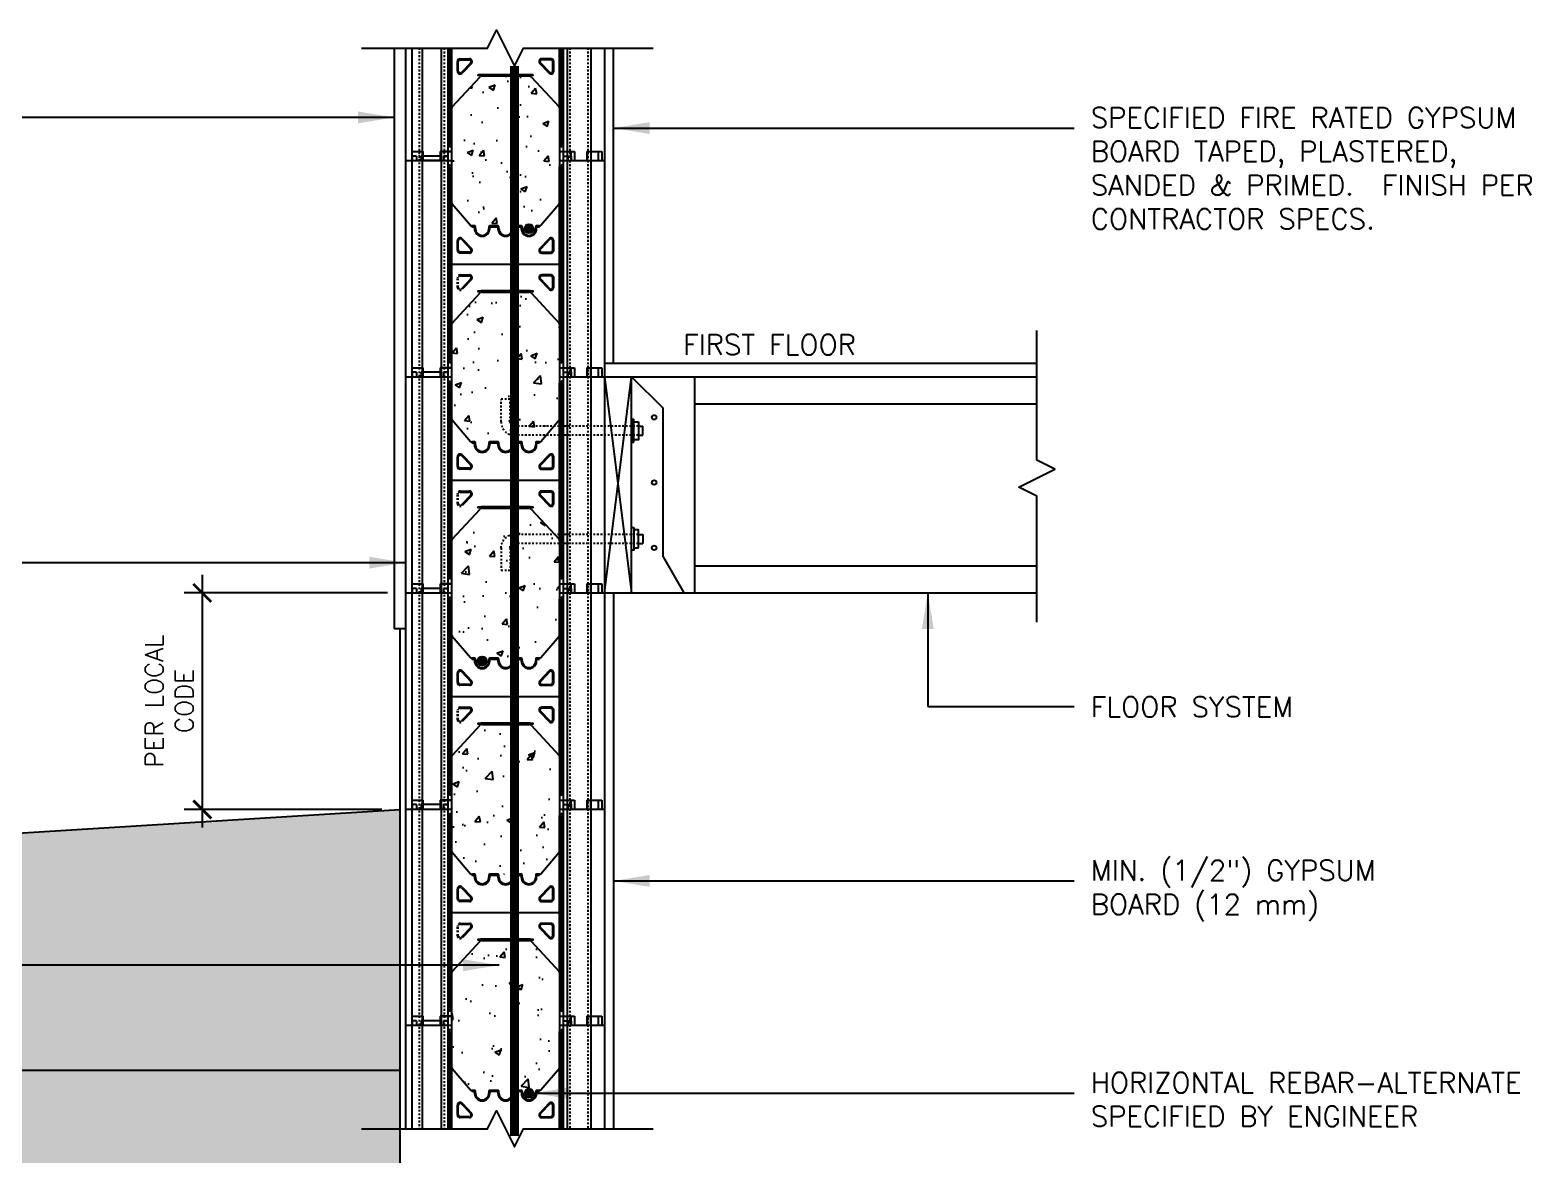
# Model space of a CAD drawing. Header units: inches. Extents: x -206 to -79, y -112 to 60.
# Drawn here: x -162.7 to -79.4, y -54.5 to 7.9 of the extents above; entities that cross this region are included whole.
import ezdxf

# ---------------------------------------------------------------- set-up
doc = ezdxf.new("R2010")
doc.units = ezdxf.units.IN
doc.header["$MEASUREMENT"] = 0
doc.linetypes.add('DASHED2', pattern=[0.375, 0.25, -0.125])
for name, color, linetype in [('LAYER 12', 12, 'Continuous'), ('LAYER 13', 13, 'Continuous'), ('LAYER 3', 3, 'Continuous'), ('LAYER 5', 5, 'Continuous'), ('LAYER 7', 7, 'Continuous'), ('LAYER 8', 8, 'Continuous')]:
    doc.layers.add(name, color=color, linetype=linetype)
doc.styles.add('NOTES', font='simplex.shx', dxfattribs={"height": 1})
doc.dimstyles.new('DIM-16', dxfattribs={"dimscale": 16, "dimtxt": 0.09375, "dimasz": 0.125, "dimexe": 0.1875, "dimexo": 0.0625, "dimgap": 0.0625, "dimtad": 0, "dimtih": 1, "dimtoh": 1, "dimdec": 4, "dimzin": 3, "dimdsep": 46, "dimlunit": 4, "dimtxsty": 'NOTES', "dimcen": 0.0625, "dimclrt": 4, "dimadec": 0, "dimazin": 0, "dimtfac": 1, "dimtdec": 4, "dimtofl": 0, "dimtmove": 0, "dimatfit": 3, "dimfxl": 1, "dimfrac": 2, "dimtolj": 1, "dimtzin": 0, "dimarcsym": 0})
doc.dimstyles.new('DIM-16$0', dxfattribs={"dimscale": 16, "dimtxt": 1, "dimasz": 0.0625, "dimexe": 0.0625, "dimexo": 0.0625, "dimgap": 0.03125, "dimtad": 1, "dimdec": 4, "dimzin": 3, "dimdsep": 46, "dimlunit": 4, "dimtxsty": 'NOTES', "dimblk1": 'ARCHTICK', "dimblk2": 'ARCHTICK', "dimsah": 1, "dimcen": 0.0625, "dimdle": 0.0625, "dimclrd": 256, "dimclre": 256, "dimclrt": 7, "dimadec": 0, "dimazin": 0, "dimtfac": 1, "dimtdec": 4, "dimtmove": 2, "dimatfit": 3, "dimldrblk": 'ARCHTICK', "dimfxl": 1, "dimfrac": 2, "dimtolj": 1, "dimtzin": 0, "dimarcsym": 1})
pattern_1 = [(50, (0, 0), (3.5863, -0.31376), [0.375, -4.125]), (355, (0, 0), (-0.69376, 3.76096), [0.3, -3.3]), (100.4514, (0.299, -0.026), (2.89255, 3.4472), [0.3187, -3.50571]), (46.1842, (0, 1), (5.3362, -0.8276), [0.5625, -6.1875]), (96.6356, (0.4447, 0.931), (4.67331, 4.87059), [0.47805, -5.25856]), (351.184, (0, 1), (4.6733, 4.8706), [0.45, -4.95]), (21, (0.5, 0.75), (2.984535, -2.013094), [0.375, -4.125]), (326, (0.5, 0.75), (1.21658, 3.62575), [0.3, -3.3]), (71.4514, (0.7487, 0.5822), (4.20111, 1.61265), [0.3187, -3.50571]), (37.5, (0, 0), (0.060799, 1.664469), [0, -3.26, 0, -3.35, 0, -3.3125]), (7.5, (0, 0), (1.315348, 1.972059), [0, -1.91, 0, -3.185, 0, -1.2625]), (327.5, (-1.115, 0), (2.669112, -0.112774), [0, -1.25, 0, -3.9, 0, -5.175]), (317.5, (-1.615, 0), (2.91593, 0.500525), [0, -1.625, 0, -2.59, 0, -3.675])]

# ---------------------------------------------------------------- blocks, each defined once
blk = doc.blocks.new('_ArchTick')
at = {"color": 0, "linetype": 'ByBlock', "const_width": 0.15}
blk.add_lwpolyline([(-0.5, -0.5), (0.5, 0.5)], dxfattribs=at)
blk = doc.blocks.new('*D8')
at = {"layer": 'DEFPOINTS', "color": 0}
for p in [(-141.879, -23.336), (-153.158, -35.356), (-142.192, -35.356)]:
    blk.add_point(p, dxfattribs=at)
at = {"layer": 'LAYER 8', "lineweight": -2}
for p, q in [((-153.158, -22.336), (-153.158, -36.356)), ((-142.879, -23.336), (-154.158, -23.336)), ((-143.192, -35.356), (-154.158, -35.356))]:
    blk.add_line(p, q, dxfattribs=at)
for p, rotation in [((-153.158, -23.336), 90), ((-153.158, -35.356), 270)]:
    blk.add_blockref('_ArchTick', p, dxfattribs=dict(at, rotation=rotation))
at = {"layer": 'LAYER 8', "color": 7, "insert": (-154.991, -29.346), "char_height": 1, "attachment_point": 5, "rotation": 90, "style": 'NOTES'}
blk.add_mtext('\\A1;PER LOCAL\\PCODE', dxfattribs=at)
blk = doc.blocks.new('A$C01DD0D20')
at = {"layer": 'LAYER 12'}
for p, q in [((0.35, 12.5), (0.975, 12.5)), ((0.35, 12.5), (0.35, 0)), ((0.35, 12.5), (0.975, 12.5)), ((0.35, 12.5), (0.35, 12)), ((0.925, 12.5), (0.925, 0)), ((0.975, 12.5), (0.975, 12)), ((0.975, 12.5), (0.975, 12)), ((1.937, 12.5), (1.937, 12)), ((1.937, 12.5), (2.562, 12.5)), ((1.937, 12.5), (1.937, 12)), ((1.937, 12.5), (2.562, 12.5)), ((1.987, 12.5), (1.987, 0)), ((2.112, 12.25), (2.112, 12)), ((2.112, 12.25), (2.362, 12.25)), ((2.362, 12.25), (2.362, 0)), ((2.41, 11.727), (2.497, 11.777)), ((2.456, 11.648), (2.41, 11.727)), ((2.497, 11.777), (2.556, 11.675)), ((2.562, 12.5), (2.562, 12)), ((8.562, 12.5), (9.187, 12.5)), ((8.562, 12.5), (8.562, 12)), ((8.562, 12.5), (9.187, 12.5)), ((8.569, 11.675), (8.628, 11.777)), ((8.628, 11.777), (8.715, 11.727)), ((8.715, 11.727), (8.669, 11.648)), ((8.762, 12.25), (8.762, 0)), ((8.762, 12.25), (9.012, 12.25)), ((8.762, 12.25), (8.762, 12)), ((8.762, 12.25), (9.012, 12.25)), ((8.977, 12), (8.977, 0)), ((9.012, 12.25), (9.012, 12)), ((9.012, 12.25), (9.012, 12)), ((9.187, 12.5), (9.187, 12)), ((9.187, 12.5), (9.187, 12)), ((10.087, 12.5), (10.087, 12)), ((10.087, 12.5), (10.712, 12.5)), ((10.087, 12.5), (10.087, 12)), ((10.087, 12.5), (10.712, 12.5)), ((10.297, 12), (10.297, 0)), ((10.712, 12.5), (10.712, 12)), ((10.712, 12.5), (10.712, 12)), ((2.462, 11.625), (2.462, 0.927)), ((2.462, 11.586), (2.462, 11.623)), ((2.562, 11.65), (2.562, 9.67)), ((8.562, 9.67), (8.562, 11.65)), ((8.662, 11.625), (8.662, 0.927)), ((8.662, 11.623), (8.662, 11.586)), ((2.562, 9.67), (2.562, 2.909)), ((2.59, 9.601), (3.608, 8.411)), ((7.517, 8.411), (8.535, 9.601)), ((8.562, 2.909), (8.562, 9.67)), ((3.68, 8.38), (3.687, 8.38)), ((3.837, 8.38), (3.68, 8.38)), ((3.687, 8.38), (3.687, 8.33)), ((5.137, 8.38), (4.687, 8.38)), ((6.437, 8.38), (5.987, 8.38)), ((7.445, 8.38), (7.287, 8.38)), ((7.437, 8.33), (7.437, 8.38)), ((7.437, 8.38), (7.445, 8.38)), ((2.887, 7.02), (2.887, 7.561)), ((2.937, 7.02), (2.937, 7.561)), ((3.11, 7.63), (3.629, 7.089)), ((3.146, 7.665), (3.665, 7.124)), ((3.687, 8.33), (3.787, 8.33)), ((3.837, 8.28), (3.837, 8.225)), ((3.887, 8.225), (3.887, 8.33)), ((4.637, 8.33), (4.637, 8.225)), ((4.687, 8.225), (4.687, 8.28)), ((4.737, 8.33), (5.087, 8.33)), ((5.137, 8.28), (5.137, 8.225)), ((5.187, 8.225), (5.187, 8.33)), ((5.937, 8.33), (5.937, 8.225)), ((5.987, 8.225), (5.987, 8.28)), ((6.037, 8.33), (6.387, 8.33)), ((6.437, 8.28), (6.437, 8.225)), ((6.487, 8.225), (6.487, 8.33)), ((7.237, 8.33), (7.237, 8.225)), ((7.287, 8.225), (7.287, 8.28)), ((7.337, 8.33), (7.437, 8.33)), ((7.979, 7.665), (7.46, 7.124)), ((8.015, 7.63), (7.496, 7.089)), ((8.187, 7.02), (8.187, 7.561)), ((8.237, 7.02), (8.237, 7.561)), ((3.557, 6.92), (3.037, 6.92)), ((3.557, 6.87), (3.037, 6.87)), ((7.568, 6.92), (8.087, 6.92)), ((7.568, 6.87), (8.087, 6.87)), ((2.462, 6.25), (8.662, 6.25)), ((3.037, 5.65), (3.557, 5.65)), ((3.037, 5.6), (3.557, 5.6)), ((3.629, 5.431), (3.11, 4.89)), ((3.665, 5.396), (3.146, 4.855)), ((7.46, 5.396), (7.979, 4.855)), ((7.496, 5.431), (8.015, 4.89)), ((8.087, 5.65), (7.568, 5.65)), ((8.087, 5.6), (7.568, 5.6)), ((8.187, 4.959), (8.187, 5.5)), ((8.237, 4.959), (8.237, 5.5)), ((2.592, 2.979), (4.144, 4.656)), ((4.192, 4.77), (4.036, 4.755)), ((4.036, 4.735), (4.192, 4.72)), ((5.562, 4.77), (4.192, 4.77)), ((4.192, 4.72), (5.562, 4.72)), ((4.25, 4.7), (5.562, 4.7)), ((6.933, 4.77), (5.562, 4.77)), ((5.562, 4.72), (6.933, 4.72)), ((5.562, 4.7), (6.875, 4.7)), ((7.089, 4.755), (6.933, 4.77)), ((6.933, 4.72), (7.089, 4.735)), ((6.981, 4.656), (8.533, 2.979)), ((2.562, 0.9), (2.562, 2.909)), ((8.562, 2.909), (8.562, 0.9)), ((2.456, 0.902), (2.41, 0.823)), ((2.462, 0.964), (2.462, 0.927)), ((2.497, 0.773), (2.556, 0.875)), ((8.569, 0.875), (8.628, 0.773)), ((8.662, 0.927), (8.662, 0.964)), ((8.715, 0.823), (8.669, 0.902)), ((0.35, 0.5), (0.975, 0.5)), ((0.35, 0.5), (0.975, 0.5)), ((0.35, 0.5), (0.35, 0)), ((0.35, 0.5), (0.975, 0.5)), ((0.35, 0.5), (0.35, 0)), ((0.35, 0.5), (0.975, 0.5)), ((0.35, 0.5), (0.975, 0.5)), ((0.35, 0.5), (0.975, 0.5)), ((0.35, 0.5), (0.975, 0.5)), ((0.35, 0.5), (0.35, 0)), ((0.35, 0.5), (0.975, 0.5)), ((0.35, 0.5), (0.35, 0)), ((0.35, 0.5), (0.975, 0.5)), ((0.35, 0.5), (0.975, 0.5)), ((0.35, 0.5), (0.975, 0.5)), ((0.35, 0.5), (0.975, 0.5)), ((0.35, 0.5), (0.35, 0)), ((0.35, 0.5), (0.975, 0.5)), ((0.35, 0.5), (0.975, 0.5)), ((0.35, 0.5), (0.975, 0.5)), ((0.35, 0.5), (0.975, 0.5)), ((0.35, 0.5), (0.35, 0)), ((0.35, 0.5), (0.975, 0.5)), ((0.35, 0.5), (0.975, 0.5)), ((0.35, 0.5), (0.975, 0.5)), ((0.35, 0.5), (0.35, 0)), ((0.35, 0.5), (0.975, 0.5)), ((0.35, 0.5), (0.35, 0)), ((0.35, 0.5), (0.35, 0)), ((0.375, 0.25), (0.375, 0)), ((0.625, 0.25), (0.375, 0.25)), ((0.375, 0.25), (0.375, 0)), ((0.625, 0.25), (0.375, 0.25)), ((0.375, 0.25), (0.375, 0)), ((0.625, 0.25), (0.375, 0.25)), ((0.625, 0.25), (0.625, 0)), ((0.625, 0.25), (0.625, 0)), ((0.625, 0.25), (0.625, 0)), ((1.937, 0.25), (0.875, 0.25)), ((0.875, 0.25), (0.875, 0)), ((1.937, 0.25), (0.875, 0.25)), ((0.875, 0.25), (0.875, 0)), ((1.937, 0.25), (0.875, 0.25)), ((0.875, 0.25), (0.875, 0)), ((0.975, 0.5), (0.975, 0)), ((0.975, 0.5), (0.975, 0)), ((0.975, 0.5), (0.975, 0)), ((0.975, 0.5), (0.975, 0)), ((0.975, 0.5), (0.975, 0)), ((0.975, 0.5), (0.975, 0)), ((0.975, 0.5), (0.975, 0)), ((0.975, 0.5), (0.975, 0)), ((0.975, 0.5), (0.975, 0)), ((0.975, 0.5), (0.975, 0)), ((0.975, 0.5), (0.975, 0)), ((0.975, 0.5), (0.975, 0)), ((0.975, 0.5), (0.975, 0)), ((0.975, 0.5), (0.975, 0)), ((0.975, 0.5), (0.975, 0)), ((0.975, 0.5), (0.975, 0)), ((0.975, 0.5), (0.975, 0)), ((0.975, 0.5), (0.975, 0)), ((0.975, 0.5), (0.975, 0)), ((0.975, 0.5), (0.975, 0)), ((1.937, 0.5), (1.937, 0)), ((1.937, 0.5), (2.562, 0.5)), ((1.937, 0.5), (1.937, 0)), ((1.937, 0.5), (2.562, 0.5)), ((1.937, 0.5), (1.937, 0)), ((1.937, 0.5), (2.562, 0.5)), ((1.937, 0.5), (1.937, 0)), ((1.937, 0.5), (2.562, 0.5)), ((1.937, 0.5), (1.937, 0)), ((1.937, 0.5), (2.562, 0.5)), ((1.937, 0.5), (1.937, 0)), ((1.937, 0.5), (2.562, 0.5)), ((1.937, 0.5), (1.937, 0)), ((1.937, 0.5), (2.562, 0.5)), ((1.937, 0.5), (1.937, 0)), ((2.562, 0.5), (1.937, 0.5)), ((1.937, 0.5), (1.937, 0)), ((1.937, 0.5), (2.562, 0.5)), ((1.937, 0.5), (1.937, 0)), ((1.937, 0.5), (2.562, 0.5)), ((1.937, 0.5), (1.937, 0)), ((1.937, 0.5), (2.562, 0.5)), ((1.937, 0.5), (1.937, 0)), ((1.937, 0.5), (2.562, 0.5)), ((1.937, 0.5), (1.937, 0)), ((1.937, 0.5), (2.562, 0.5)), ((1.937, 0.5), (1.937, 0)), ((1.937, 0.5), (2.562, 0.5)), ((1.937, 0.5), (1.937, 0)), ((1.937, 0.5), (2.562, 0.5)), ((1.937, 0.5), (1.937, 0)), ((1.937, 0.5), (2.562, 0.5)), ((1.937, 0.5), (1.937, 0)), ((1.937, 0.5), (2.562, 0.5)), ((1.937, 0.5), (1.937, 0)), ((1.937, 0.5), (2.562, 0.5)), ((1.937, 0.5), (1.937, 0)), ((2.562, 0.5), (1.937, 0.5)), ((1.937, 0.5), (1.937, 0)), ((1.937, 0.5), (2.562, 0.5)), ((1.937, 0.5), (1.937, 0)), ((1.937, 0.5), (2.562, 0.5)), ((1.937, 0.5), (1.937, 0)), ((2.562, 0.5), (1.937, 0.5)), ((1.937, 0.5), (1.937, 0)), ((1.937, 0.5), (2.562, 0.5)), ((2.112, 0.25), (2.112, 0)), ((2.112, 0.25), (2.362, 0.25)), ((2.112, 0.25), (2.112, 0)), ((2.112, 0.25), (2.362, 0.25)), ((2.112, 0.25), (2.112, 0)), ((2.112, 0.25), (2.362, 0.25)), ((2.112, 0.25), (2.112, 0)), ((2.362, 0.25), (2.112, 0.25)), ((2.112, 0.25), (2.112, 0)), ((2.112, 0.25), (2.362, 0.25)), ((2.112, 0.25), (2.112, 0)), ((2.112, 0.25), (2.362, 0.25)), ((2.112, 0.25), (2.112, 0)), ((2.112, 0.25), (2.362, 0.25)), ((2.112, 0.25), (2.112, 0)), ((2.112, 0.25), (2.362, 0.25)), ((2.112, 0.25), (2.112, 0)), ((2.112, 0.25), (2.362, 0.25)), ((2.112, 0.25), (2.112, 0)), ((2.362, 0.25), (2.112, 0.25)), ((2.112, 0.25), (2.112, 0)), ((2.112, 0.25), (2.362, 0.25)), ((2.112, 0.25), (2.112, 0)), ((2.362, 0.25), (2.112, 0.25)), ((2.362, 0.25), (2.362, 0)), ((2.362, 0.25), (2.362, 0)), ((2.362, 0.25), (2.362, 0)), ((2.41, 0.823), (2.497, 0.773)), ((2.562, 0.5), (2.562, 0)), ((2.562, 0.5), (2.562, 0)), ((2.562, 0.5), (2.562, 0)), ((2.562, 0.5), (2.562, 0)), ((2.562, 0.5), (2.562, 0)), ((2.562, 0.5), (2.562, 0)), ((2.562, 0.5), (2.562, 0)), ((2.562, 0.5), (2.562, 0)), ((2.562, 0.5), (2.562, 0)), ((2.562, 0.5), (2.562, 0)), ((2.562, 0.5), (2.562, 0)), ((8.562, 0.5), (9.183, 0.5)), ((8.562, 0.5), (9.183, 0.5)), ((8.562, 0.5), (9.183, 0.5)), ((8.628, 0.773), (8.715, 0.823)), ((8.758, 0.25), (8.758, 0)), ((8.758, 0.25), (9.008, 0.25)), ((8.758, 0.25), (9.008, 0.25)), ((8.758, 0.25), (8.758, 0)), ((8.758, 0.25), (9.008, 0.25)), ((8.762, 0.5), (8.762, 0)), ((8.762, 0.5), (9.387, 0.5)), ((8.962, 0.25), (9.212, 0.25)), ((9.008, 0.25), (9.008, 0)), ((9.008, 0.25), (9.008, 0)), ((9.008, 0.25), (9.008, 0)), ((9.183, 0.5), (9.183, 0)), ((9.183, 0.5), (9.183, 0)), ((9.183, 0.5), (9.183, 0)), ((9.212, 0.25), (9.212, 0)), ((9.387, 0.5), (9.387, 0)), ((10.083, 0.5), (10.083, 0)), ((10.083, 0.5), (10.708, 0.5)), ((10.083, 0.5), (10.083, 0)), ((10.083, 0.5), (10.708, 0.5)), ((10.083, 0.5), (10.083, 0)), ((10.083, 0.5), (10.708, 0.5)), ((10.287, 0.5), (10.287, 0)), ((10.287, 0.5), (10.912, 0.5)), ((10.708, 0.5), (10.708, 0)), ((10.708, 0.5), (10.708, 0)), ((10.708, 0.5), (10.708, 0)), ((10.912, 0.5), (10.912, 0))]:
    blk.add_line(p, q, dxfattribs=at)
at = {"layer": 'LAYER 12', "linetype": 'DASHED2', "ltscale": 0.15}
for p, q in [((0.765, 12.5), (0.765, 0)), ((2.147, 12.5), (2.147, 0)), ((9.137, 12), (9.137, 0)), ((10.137, 12), (10.137, 0)), ((2.887, 4.959), (2.887, 5.5)), ((2.937, 4.959), (2.937, 5.5))]:
    blk.add_line(p, q, dxfattribs=at)
at = {"layer": 'LAYER 12'}
for centre, radius, start, end in [((2.512, 11.65), 0.05, 0, 30), ((8.612, 11.65), 0.05, 150, 180), ((2.412, 11.623), 0.05, 0, 30), ((8.712, 11.623), 0.05, 150, 180), ((2.662, 9.67), 0.1, 180, 223.83086), ((8.462, 9.67), 0.1, 316.16914, 360), ((3.68, 8.48), 0.1, 223.83086, 270), ((3.837, 8.33), 0.05, 0, 90), ((4.687, 8.33), 0.05, 90, 180), ((5.137, 8.33), 0.05, 0, 90), ((5.987, 8.33), 0.05, 90, 180), ((6.437, 8.33), 0.05, 0, 90), ((7.287, 8.33), 0.05, 90, 180), ((7.445, 8.48), 0.1, 270, 316.16914), ((3.037, 7.561), 0.15, 43.83086, 180), ((3.037, 7.561), 0.1, 43.83086, 180), ((3.787, 8.28), 0.05, 360, 90), ((4.262, 8.225), 0.425, 180, 360), ((4.262, 8.225), 0.375, 180, 0), ((4.737, 8.28), 0.05, 90, 180), ((5.087, 8.28), 0.05, 360, 90), ((5.562, 8.225), 0.425, 180, 270), ((5.562, 8.225), 0.375, 180, 270), ((5.562, 8.225), 0.425, 270, 0), ((5.562, 8.225), 0.375, 270, 0), ((6.037, 8.28), 0.05, 90, 180), ((6.387, 8.28), 0.05, 0, 90), ((6.862, 8.225), 0.425, 180, 0), ((6.862, 8.225), 0.375, 180, 0), ((7.337, 8.28), 0.05, 90, 180), ((8.087, 7.561), 0.15, 0, 136.16914), ((8.087, 7.561), 0.1, 0, 136.16914), ((3.037, 7.02), 0.15, 180, 270), ((3.037, 7.02), 0.1, 180, 270), ((3.557, 7.02), 0.15, 270, 43.83086), ((3.557, 7.02), 0.1, 270, 43.83086), ((7.568, 7.02), 0.15, 136.16914, 270), ((7.568, 7.02), 0.1, 136.16914, 270), ((8.087, 7.02), 0.15, 270, 0), ((8.087, 7.02), 0.1, 270, 360), ((3.557, 5.5), 0.15, 316.16914, 90), ((3.557, 5.5), 0.1, 316.16914, 90), ((7.568, 5.5), 0.15, 90, 223.83086), ((7.568, 5.5), 0.1, 90, 223.83086), ((8.087, 5.5), 0.15, 360, 90), ((8.087, 5.5), 0.1, 0, 90), ((4.037, 4.745), 0.01, 97.40989, 262.59011), ((4.25, 4.55), 0.15, 90, 135), ((6.875, 4.55), 0.15, 45, 90), ((7.088, 4.745), 0.01, 277.40989, 82.59011), ((8.087, 4.959), 0.15, 223.83086, 360), ((8.087, 4.959), 0.1, 223.83086, 0), ((2.662, 2.909), 0.1, 135, 180), ((8.462, 2.909), 0.1, 360, 45), ((2.412, 0.927), 0.05, 330, 360), ((2.512, 0.9), 0.05, 330, 360), ((8.612, 0.9), 0.05, 180, 210), ((8.712, 0.927), 0.05, 180, 210)]:
    blk.add_arc(centre, radius, start, end, dxfattribs=at)
at = {"layer": 'LAYER 12', "linetype": 'DASHED2', "ltscale": 0.15}
for centre, radius, start, end in [((3.037, 5.5), 0.15, 90, 180), ((3.037, 5.5), 0.1, 90, 180), ((3.037, 4.959), 0.15, 180, 316.16914), ((3.037, 4.959), 0.1, 180, 316.16914)]:
    blk.add_arc(centre, radius, start, end, dxfattribs=at)
at = {"layer": 'LAYER 5'}
for p, q in [((0, 12), (0, 0)), ((0, 12), (2.562, 12)), ((2.562, 12.5), (2.562, 0)), ((8.562, 12.5), (8.562, 0)), ((8.562, 12), (11.062, 12)), ((11.062, 12), (11.062, 0)), ((0, 0), (2.562, 0)), ((8.562, 0), (11.062, 0))]:
    blk.add_line(p, q, dxfattribs=at)
blk = doc.blocks.new('A$C1E7974F8')
at = {"layer": 'LAYER 12', "linetype": 'DASHED2', "ltscale": 0.15}
for p, q in [((0.5, 2.375), (0, 2.375)), ((0, 1.125), (0, 2.36)), ((0.5, 1.125), (0.5, 2.36)), ((7.625, 0.875), (0.75, 0.875)), ((7.625, 0.375), (0.75, 0.375))]:
    blk.add_line(p, q, dxfattribs=at)
at = {"layer": 'LAYER 12'}
for p, q in [((7.625, 0.875), (7.875, 0.875)), ((7.875, 0.375), (7.875, 0.875)), ((7.625, 0.375), (7.875, 0.375))]:
    blk.add_line(p, q, dxfattribs=at)
for points in [[(7.375, 0), (7.375, 1.25), (7.25, 1.25), (7.25, 0)], [(7.625, 1.125), (7.625, 0.125), (7.375, 0.125), (7.375, 1.125)]]:
    blk.add_lwpolyline(points, close=True, dxfattribs=at)
at = {"layer": 'LAYER 12', "linetype": 'DASHED2', "ltscale": 0.15}
for radius in [0.75, 0.25]:
    blk.add_arc((0.75, 1.125), radius, 180, 270, dxfattribs=at)

msp = doc.modelspace()

# ---------------------------------------------------------------- hatches: boundary and pattern name
at = {"layer": 'LAYER 12'}
h = msp.add_hatch(dxfattribs=at)
h.set_pattern_fill('EARTH', color=256, scale=8, angle=45, style=0)
h.paths.add_polyline_path([(-142.19177, -53.08621), (-142.19177, -35.35572), (-184.32043, -37.98876), (-184.32043, -111.98277), (-109.48199, -111.98277), (-109.48199, -89.33625), (-121.34802, -89.33624), (-121.34802, -99.33625), (-151.34802, -99.33622), (-164.66982, -99.33622, -0.36397023), (-166.63943, -97.68352), (-173.47938, -58.89227), (-142.19177, -58.89227), (-142.19177, -57.08621)])
h.paths.add_polyline_path([(-137.23346, -104.27757), (-135.40012, -104.27757), (-135.40012, -105.96805), (-137.23346, -105.96805)], flags=24)
h.paths.add_polyline_path([(-201.4805, -65.73889), (-172.793, -65.73889), (-172.793, -73.26568), (-201.4805, -73.26568)], flags=9)
h.paths.add_polyline_path([(-201.4805, -105.07187), (-181.043, -105.07187), (-181.043, -112.38437), (-201.4805, -112.38437)], flags=9)
h.paths.add_polyline_path([(-201.4805, -47.04784), (-177.88229, -47.04784), (-177.88229, -52.48534), (-201.4805, -52.48534)], flags=9)
h.paths.add_polyline_path([(-183.87269, -43.04953), (-172.00662, -43.04953), (-172.00662, -44.95131), (-183.87269, -44.95131)], flags=24)
at = {"layer": 'LAYER 13'}
h = msp.add_hatch(dxfattribs=at)
h.set_pattern_fill('AR-CONC,_O', color=256, scale=0.5)
h.set_pattern_definition(pattern_1)
h.paths.add_polyline_path([(-133.31677, 3.57242), (-135.0039, 5.36384), (-137.62963, 5.36384), (-139.31677, 3.57242), (-139.31677, -1.66594), (-138.19914, -2.95617), (-134.43439, -2.95617), (-133.31677, -1.66594)])
h = msp.add_hatch(dxfattribs=at)
h.set_pattern_fill('AR-CONC,_O', color=256, scale=0.5)
h.set_pattern_definition(pattern_1)
h.paths.add_polyline_path([(-133.31677, -8.42759), (-135.0039, -6.63617), (-137.62963, -6.63617), (-139.31677, -8.42759), (-139.31677, -13.66595), (-138.19914, -14.95618), (-134.43439, -14.95618), (-133.31677, -13.66595)])
h = msp.add_hatch(dxfattribs=at)
h.set_pattern_fill('AR-CONC,_O', color=256, scale=0.5)
h.set_pattern_definition(pattern_1)
h.paths.add_polyline_path([(-133.31677, -20.42759), (-135.0039, -18.63617), (-137.62963, -18.63617), (-139.31677, -20.42759), (-139.31677, -25.66595), (-138.19914, -26.95618), (-134.43439, -26.95618), (-133.31677, -25.66595)])
h = msp.add_hatch(dxfattribs=at)
h.set_pattern_fill('AR-CONC,_O', color=256, scale=0.5)
h.set_pattern_definition(pattern_1)
h.paths.add_polyline_path([(-133.31677, -32.42762), (-135.0039, -30.6362), (-137.62963, -30.6362), (-139.31677, -32.42762), (-139.31677, -37.66598), (-138.19914, -38.95621), (-134.43439, -38.95621), (-133.31677, -37.66598)])
h = msp.add_hatch(dxfattribs=at)
h.set_pattern_fill('AR-CONC,_O', color=256, scale=0.5)
h.set_pattern_definition(pattern_1)
h.paths.add_polyline_path([(-133.31677, -44.42763), (-135.0039, -42.63621), (-137.62963, -42.63621), (-139.31677, -44.42763), (-139.31677, -49.66599), (-138.19914, -50.95622), (-134.43439, -50.95622), (-133.31677, -49.66599)])
at = {"layer": 'LAYER 8'}
for points in [[(-134.76677, -3.11116, 1), (-135.26677, -3.11116, 1)], [(-137.36677, -27.11118, 1), (-137.86677, -27.11118, 1)], [(-134.76677, -51.11121, 1), (-135.26677, -51.11121, 1)]]:
    msp.add_hatch(color=256, dxfattribs=at).paths.add_polyline_path(points)

# ---------------------------------------------------------------- linework, layer by layer
msp.add_line((-142.19177, -53.08621), (-142.19177, -57.08621))
at = {"layer": 'LAYER 12'}
for p, q in [((-141.52927, 6.91385), (-141.52927, 0.66385)), ((-140.95427, 6.91385), (-140.95427, 0.66385)), ((-139.89177, 6.91385), (-139.89177, 0.66385)), ((-139.51677, 6.91385), (-139.51677, 0.66385)), ((-139.41677, 6.91385), (-139.41677, 1.59111)), ((-139.31677, 6.91385), (-139.31677, 3.57243)), ((-133.31677, 3.57243), (-133.31677, 6.91385)), ((-133.21677, 6.91385), (-133.21677, 1.59111)), ((-133.11677, 6.91385), (-133.11677, 0.66385)), ((-132.90177, 6.91385), (-132.90177, 0.66385)), ((-131.58177, 6.91385), (-131.58177, 0.66385)), ((-138.99177, 5.62283), (-138.99177, 6.16385)), ((-138.94177, 5.62283), (-138.94177, 6.16385)), ((-138.84177, 6.31385), (-138.32238, 6.31385)), ((-138.84177, 6.26385), (-138.32238, 6.26385)), ((-138.25025, 6.0946), (-138.76963, 5.55358)), ((-138.21418, 6.05997), (-138.73356, 5.51895)), ((-134.41936, 6.05997), (-133.89997, 5.51895)), ((-134.38329, 6.0946), (-133.86391, 5.55358)), ((-133.79177, 6.31385), (-134.31115, 6.31385)), ((-133.79177, 6.26385), (-134.31115, 6.26385)), ((-133.69177, 5.62283), (-133.69177, 6.16385)), ((-133.64177, 5.62283), (-133.64177, 6.16385)), ((-139.28748, 3.64314), (-137.7357, 5.31992)), ((-137.68704, 5.43385), (-137.84315, 5.41877)), ((-137.84315, 5.39894), (-137.68704, 5.38385)), ((-136.31677, 5.43385), (-137.68704, 5.43385)), ((-137.68704, 5.38385), (-136.31677, 5.38385)), ((-137.62963, 5.36385), (-136.31677, 5.36385)), ((-134.9465, 5.43385), (-136.31677, 5.43385)), ((-136.31677, 5.38385), (-134.9465, 5.38385)), ((-136.31677, 5.36385), (-135.0039, 5.36385)), ((-134.79039, 5.41877), (-134.9465, 5.43385)), ((-134.9465, 5.38385), (-134.79039, 5.39894)), ((-134.89783, 5.31992), (-133.34606, 3.64314)), ((-139.31677, 1.56431), (-139.31677, 3.57243)), ((-133.31677, 3.57243), (-133.31677, 1.56431)), ((-141.52927, 1.16385), (-140.90427, 1.16385)), ((-141.52927, 1.16385), (-141.52927, 0.66385)), ((-141.52927, 1.16385), (-140.90427, 1.16385)), ((-141.52927, 1.16385), (-140.90427, 1.16385)), ((-141.52927, 1.16385), (-140.90427, 1.16385)), ((-141.52927, 1.16385), (-140.90427, 1.16385)), ((-141.52927, 1.16385), (-141.52927, 0.66385)), ((-141.52927, 1.16385), (-140.90427, 1.16385)), ((-141.52927, 1.16385), (-141.52927, 0.66385)), ((-141.52927, 1.16385), (-140.90427, 1.16385)), ((-141.52927, 1.16385), (-140.90427, 1.16385)), ((-141.52927, 1.16385), (-140.90427, 1.16385)), ((-141.52927, 1.16385), (-140.90427, 1.16385)), ((-141.52927, 1.16385), (-141.52927, 0.66385)), ((-141.52927, 1.16385), (-140.90427, 1.16385)), ((-141.52927, 1.16385), (-140.90427, 1.16385)), ((-141.52927, 1.16385), (-140.90427, 1.16385)), ((-141.52927, 1.16385), (-140.90427, 1.16385)), ((-141.52927, 1.16385), (-141.52927, 0.66385)), ((-141.52927, 1.16385), (-140.90427, 1.16385)), ((-141.52927, 1.16385), (-140.90427, 1.16385)), ((-141.52927, 1.16385), (-140.90427, 1.16385)), ((-141.52927, 1.16385), (-141.52927, 0.66385)), ((-141.52927, 1.16385), (-140.90427, 1.16385)), ((-141.52927, 1.16385), (-141.52927, 0.66385)), ((-141.52927, 1.16384), (-140.90427, 1.16384)), ((-141.52927, 1.16384), (-140.90427, 1.16384)), ((-141.52927, 1.16384), (-141.52927, 0.66384)), ((-141.52927, 1.16384), (-141.52927, 0.66384)), ((-141.50427, 0.91385), (-141.50427, 0.66385)), ((-141.25427, 0.91385), (-141.50427, 0.91385)), ((-141.50427, 0.91385), (-141.50427, 0.66385)), ((-141.25427, 0.91385), (-141.50427, 0.91385)), ((-141.50427, 0.91384), (-141.50427, 0.66384)), ((-141.25427, 0.91384), (-141.50427, 0.91384)), ((-141.25427, 0.91385), (-141.25427, 0.66385)), ((-141.25427, 0.91385), (-141.25427, 0.66385)), ((-141.25427, 0.91384), (-141.25427, 0.66384)), ((-139.94177, 0.91385), (-141.00427, 0.91385)), ((-141.00427, 0.91385), (-141.00427, 0.66385)), ((-139.94177, 0.91385), (-141.00427, 0.91385)), ((-141.00427, 0.91385), (-141.00427, 0.66385)), ((-139.94177, 0.91384), (-141.00427, 0.91384)), ((-141.00427, 0.91384), (-141.00427, 0.66384)), ((-140.90427, 1.16385), (-140.90427, 0.66385)), ((-140.90427, 1.16385), (-140.90427, 0.66385)), ((-140.90427, 1.16385), (-140.90427, 0.66385)), ((-140.90427, 1.16385), (-140.90427, 0.66385)), ((-140.90427, 1.16385), (-140.90427, 0.66385)), ((-140.90427, 1.16385), (-140.90427, 0.66385)), ((-140.90427, 1.16385), (-140.90427, 0.66385)), ((-140.90427, 1.16385), (-140.90427, 0.66385)), ((-140.90427, 1.16385), (-140.90427, 0.66385)), ((-140.90427, 1.16385), (-140.90427, 0.66385)), ((-140.90427, 1.16385), (-140.90427, 0.66385)), ((-140.90427, 1.16385), (-140.90427, 0.66385)), ((-140.90427, 1.16385), (-140.90427, 0.66385)), ((-140.90427, 1.16385), (-140.90427, 0.66385)), ((-140.90427, 1.16385), (-140.90427, 0.66385)), ((-140.90427, 1.16385), (-140.90427, 0.66385)), ((-140.90427, 1.16385), (-140.90427, 0.66385)), ((-140.90427, 1.16385), (-140.90427, 0.66385)), ((-140.90427, 1.16384), (-140.90427, 0.66384)), ((-140.90427, 1.16384), (-140.90427, 0.66384)), ((-139.94177, 1.16385), (-139.94177, 0.66385)), ((-139.94177, 1.16385), (-139.31677, 1.16385)), ((-139.94177, 1.16385), (-139.94177, 0.66385)), ((-139.94177, 1.16385), (-139.31677, 1.16385)), ((-139.94177, 1.16385), (-139.94177, 0.66385)), ((-139.94177, 1.16385), (-139.31677, 1.16385)), ((-139.94177, 1.16385), (-139.94177, 0.66385)), ((-139.94177, 1.16385), (-139.31677, 1.16385)), ((-139.94177, 1.16385), (-139.94177, 0.66385)), ((-139.94177, 1.16385), (-139.31677, 1.16385)), ((-139.94177, 1.16385), (-139.94177, 0.66385)), ((-139.94177, 1.16385), (-139.31677, 1.16385)), ((-139.94177, 1.16385), (-139.94177, 0.66385)), ((-139.94177, 1.16385), (-139.31677, 1.16385)), ((-139.94177, 1.16385), (-139.94177, 0.66385)), ((-139.94177, 1.16385), (-139.31677, 1.16385)), ((-139.94177, 1.16385), (-139.94177, 0.66385)), ((-139.94177, 1.16385), (-139.31677, 1.16385)), ((-139.94177, 1.16385), (-139.94177, 0.66385)), ((-139.94177, 1.16385), (-139.31677, 1.16385)), ((-139.94177, 1.16385), (-139.94177, 0.66385)), ((-139.94177, 1.16385), (-139.31677, 1.16385)), ((-139.94177, 1.16385), (-139.94177, 0.66385)), ((-139.94177, 1.16385), (-139.31677, 1.16385)), ((-139.94177, 1.16385), (-139.94177, 0.66385)), ((-139.94177, 1.16385), (-139.31677, 1.16385)), ((-139.94177, 1.16385), (-139.94177, 0.66385)), ((-139.94177, 1.16385), (-139.31677, 1.16385)), ((-139.94177, 1.16385), (-139.94177, 0.66385)), ((-139.94177, 1.16385), (-139.31677, 1.16385)), ((-139.94177, 1.16385), (-139.94177, 0.66385)), ((-139.31677, 1.16385), (-139.94177, 1.16385)), ((-139.94177, 1.16385), (-139.94177, 0.66385)), ((-139.94177, 1.16385), (-139.31677, 1.16385)), ((-139.94177, 1.16385), (-139.94177, 0.66385)), ((-139.94177, 1.16385), (-139.31677, 1.16385)), ((-139.94177, 1.16385), (-139.94177, 0.66385)), ((-139.31677, 1.16385), (-139.94177, 1.16385)), ((-139.94177, 1.16385), (-139.94177, 0.66385)), ((-139.94177, 1.16385), (-139.31677, 1.16385)), ((-139.94177, 1.16384), (-139.94177, 0.66384)), ((-139.94177, 1.16384), (-139.31677, 1.16384)), ((-139.94177, 1.16384), (-139.94177, 0.66384)), ((-139.94177, 1.16384), (-139.31677, 1.16384)), ((-139.94177, 1.16384), (-139.94177, 0.66384)), ((-139.31677, 1.16384), (-139.94177, 1.16384)), ((-139.76677, 0.91385), (-139.76677, 0.66385)), ((-139.76677, 0.91385), (-139.51677, 0.91385)), ((-139.76677, 0.91385), (-139.76677, 0.66385)), ((-139.76677, 0.91385), (-139.51677, 0.91385)), ((-139.76677, 0.91385), (-139.76677, 0.66385)), ((-139.76677, 0.91385), (-139.51677, 0.91385)), ((-139.76677, 0.91385), (-139.76677, 0.66385)), ((-139.76677, 0.91385), (-139.51677, 0.91385)), ((-139.76677, 0.91385), (-139.76677, 0.66385)), ((-139.76677, 0.91385), (-139.51677, 0.91385)), ((-139.76677, 0.91385), (-139.76677, 0.66385)), ((-139.76677, 0.91385), (-139.51677, 0.91385)), ((-139.76677, 0.91385), (-139.76677, 0.66385)), ((-139.76677, 0.91385), (-139.51677, 0.91385)), ((-139.76677, 0.91385), (-139.76677, 0.66385)), ((-139.51677, 0.91385), (-139.76677, 0.91385)), ((-139.76677, 0.91385), (-139.76677, 0.66385)), ((-139.76677, 0.91385), (-139.51677, 0.91385)), ((-139.76677, 0.91385), (-139.76677, 0.66385)), ((-139.51677, 0.91385), (-139.76677, 0.91385)), ((-139.76677, 0.91384), (-139.76677, 0.66384)), ((-139.76677, 0.91384), (-139.51677, 0.91384)), ((-139.76677, 0.91384), (-139.76677, 0.66384)), ((-139.51677, 0.91384), (-139.76677, 0.91384)), ((-139.51677, 0.91385), (-139.51677, 0.66385)), ((-139.51677, 0.91385), (-139.51677, 0.66385)), ((-139.51677, 0.91384), (-139.51677, 0.66384)), ((-139.42347, 1.56611), (-139.46915, 1.48697)), ((-139.46915, 1.48697), (-139.38255, 1.43697)), ((-139.41677, 1.62771), (-139.41677, 1.59111)), ((-139.38255, 1.43697), (-139.32347, 1.53931)), ((-139.31677, 1.16385), (-139.31677, 0.66385)), ((-139.31677, 1.16385), (-139.31677, 0.66385)), ((-139.31677, 1.16385), (-139.31677, 0.66385)), ((-139.31677, 1.16385), (-139.31677, 0.66385)), ((-139.31677, 1.16385), (-139.31677, 0.66385)), ((-139.31677, 1.16385), (-139.31677, 0.66385)), ((-139.31677, 1.16385), (-139.31677, 0.66385)), ((-139.31677, 1.16385), (-139.31677, 0.66385)), ((-139.31677, 1.16385), (-139.31677, 0.66385)), ((-139.31677, 1.16384), (-139.31677, 0.66384)), ((-139.31677, 1.16384), (-139.31677, 0.66384)), ((-133.31677, 1.16385), (-132.69606, 1.16385)), ((-133.31677, 1.16385), (-132.69606, 1.16385)), ((-133.31677, 1.16385), (-132.69606, 1.16385)), ((-133.31007, 1.53931), (-133.25098, 1.43697)), ((-133.25098, 1.43697), (-133.16438, 1.48697)), ((-133.21677, 1.59111), (-133.21677, 1.62771)), ((-133.16438, 1.48697), (-133.21007, 1.56611)), ((-133.12106, 0.91385), (-133.12106, 0.66385)), ((-133.12106, 0.91385), (-132.87106, 0.91385)), ((-133.12106, 0.91385), (-132.87106, 0.91385)), ((-133.12106, 0.91385), (-133.12106, 0.66385)), ((-133.12106, 0.91385), (-132.87106, 0.91385)), ((-133.11677, 1.16385), (-133.11677, 0.66385)), ((-133.11677, 1.16385), (-132.49177, 1.16385)), ((-132.91677, 0.91385), (-132.66677, 0.91385)), ((-132.87106, 0.91385), (-132.87106, 0.66385)), ((-132.87106, 0.91385), (-132.87106, 0.66385)), ((-132.87106, 0.91385), (-132.87106, 0.66385)), ((-132.69606, 1.16385), (-132.69606, 0.66385)), ((-132.69606, 1.16385), (-132.69606, 0.66385)), ((-132.69606, 1.16385), (-132.69606, 0.66385)), ((-132.66677, 0.91385), (-132.66677, 0.66385)), ((-132.49177, 1.16385), (-132.49177, 0.66385)), ((-131.79606, 1.16385), (-131.79606, 0.66385)), ((-131.79606, 1.16385), (-131.17106, 1.16385)), ((-131.79606, 1.16385), (-131.79606, 0.66385)), ((-131.79606, 1.16385), (-131.17106, 1.16385)), ((-131.79606, 1.16385), (-131.79606, 0.66385)), ((-131.79606, 1.16385), (-131.17106, 1.16385)), ((-131.59177, 1.16385), (-131.59177, 0.66385)), ((-131.59177, 1.16385), (-130.96677, 1.16385)), ((-131.17106, 1.16385), (-131.17106, 0.66385)), ((-131.17106, 1.16385), (-131.17106, 0.66385)), ((-131.17106, 1.16385), (-131.17106, 0.66385)), ((-130.96677, 1.16385), (-130.96677, 0.66385)), ((-139.51677, 0.66385), (-139.31677, 0.66385)), ((-139.51677, 0.66385), (-139.31677, 0.66385)), ((-139.51677, 0.66385), (-139.31677, 0.66385)), ((-139.51677, 0.66385), (-139.31677, 0.66385)), ((-139.51677, 0.66385), (-139.31677, 0.66385)), ((-139.51677, 0.66385), (-139.31677, 0.66385)), ((-139.51677, 0.66385), (-139.31677, 0.66385)), ((-139.51677, 0.66385), (-139.31677, 0.66385)), ((-139.51677, 0.66384), (-139.31677, 0.66384)), ((-133.31677, 0.66385), (-133.12106, 0.66385)), ((-130.81677, -23.33618), (-129.31677, -11.33616)), ((-130.81677, -11.33617), (-129.31677, -23.33618)), ((-129.31677, -11.33616), (-127.56677, -13.08616)), ((-127.56677, -21.33618), (-127.56677, -13.08616)), ((-127.56677, -21.33618), (-126.41207, -23.33618)), ((-141.52927, -46.83618), (-140.90427, -46.83618)), ((-141.52927, -46.83618), (-141.52927, -53.08621)), ((-141.52927, -46.83618), (-140.90427, -46.83618)), ((-141.52927, -46.83618), (-141.52927, -47.33618)), ((-140.95427, -46.83618), (-140.95427, -53.08621)), ((-140.90427, -46.83618), (-140.90427, -47.33618)), ((-140.90427, -46.83618), (-140.90427, -47.33618)), ((-139.94177, -46.83618), (-139.94177, -47.33618)), ((-139.94177, -46.83618), (-139.31677, -46.83618)), ((-139.94177, -46.83618), (-139.94177, -47.33618)), ((-139.94177, -46.83618), (-139.31677, -46.83618)), ((-139.89177, -46.83618), (-139.89177, -53.08621)), ((-139.76677, -47.08618), (-139.76677, -47.33618)), ((-139.76677, -47.08618), (-139.51677, -47.08618)), ((-139.51677, -47.08618), (-139.51677, -53.08621)), ((-139.31677, -46.83618), (-139.31677, -47.33618)), ((-133.31677, -46.83618), (-132.69177, -46.83618)), ((-133.31677, -46.83618), (-133.31677, -47.33618)), ((-133.31677, -46.83618), (-132.69177, -46.83618)), ((-133.11677, -47.08618), (-133.11677, -53.08621)), ((-133.11677, -47.08618), (-132.86677, -47.08618)), ((-133.11677, -47.08618), (-133.11677, -47.33618)), ((-133.11677, -47.08618), (-132.86677, -47.08618)), ((-132.90177, -47.33618), (-132.90177, -53.08621)), ((-132.86677, -47.08618), (-132.86677, -47.33618)), ((-132.86677, -47.08618), (-132.86677, -47.33618)), ((-132.69177, -46.83618), (-132.69177, -47.33618)), ((-132.69177, -46.83618), (-132.69177, -47.33618)), ((-131.79177, -46.83618), (-131.79177, -47.33618)), ((-131.79177, -46.83618), (-131.16677, -46.83618)), ((-131.79177, -46.83618), (-131.79177, -47.33618)), ((-131.79177, -46.83618), (-131.16677, -46.83618)), ((-131.58177, -47.33618), (-131.58177, -53.08621)), ((-131.16677, -46.83618), (-131.16677, -47.33618)), ((-131.16677, -46.83618), (-131.16677, -47.33618)), ((-139.46915, -47.6093), (-139.38255, -47.5593)), ((-139.42347, -47.68844), (-139.46915, -47.6093)), ((-139.41677, -47.71118), (-139.41677, -53.08621)), ((-139.41677, -47.75004), (-139.41677, -47.71344)), ((-139.38255, -47.5593), (-139.32347, -47.66164)), ((-139.31677, -47.68664), (-139.31677, -49.66595)), ((-133.31677, -49.66595), (-133.31677, -47.68664)), ((-133.31007, -47.66164), (-133.25098, -47.5593)), ((-133.25098, -47.5593), (-133.16438, -47.6093)), ((-133.21677, -47.71118), (-133.21677, -53.08621)), ((-133.21677, -47.71344), (-133.21677, -47.75004)), ((-133.16438, -47.6093), (-133.21007, -47.68844)), ((-139.31677, -49.66595), (-139.31677, -53.08621)), ((-139.28891, -49.73521), (-138.27128, -50.92544)), ((-134.36225, -50.92544), (-133.34463, -49.73521)), ((-133.31677, -53.08621), (-133.31677, -49.66595)), ((-138.73356, -51.67128), (-138.21418, -52.2123)), ((-138.19914, -50.95618), (-138.19177, -50.95618)), ((-138.04177, -50.95618), (-138.19914, -50.95618)), ((-138.19177, -50.95618), (-138.19177, -51.00618)), ((-138.19177, -51.00618), (-138.09177, -51.00618)), ((-138.04177, -51.05618), (-138.04177, -51.11118)), ((-137.99177, -51.11118), (-137.99177, -51.00618)), ((-137.24177, -51.00618), (-137.24177, -51.11118)), ((-136.74177, -50.95618), (-137.19177, -50.95618)), ((-137.19177, -51.11118), (-137.19177, -51.05618)), ((-137.14177, -51.00618), (-136.79177, -51.00618)), ((-136.74177, -51.05618), (-136.74177, -51.11118)), ((-136.69177, -51.11118), (-136.69177, -51.00618)), ((-135.94177, -51.00618), (-135.94177, -51.11118)), ((-135.44177, -50.95618), (-135.89177, -50.95618)), ((-135.89177, -51.11118), (-135.89177, -51.05618)), ((-135.84177, -51.00618), (-135.49177, -51.00618)), ((-135.44177, -51.05618), (-135.44177, -51.11118)), ((-135.39177, -51.11118), (-135.39177, -51.00618)), ((-134.64177, -51.00618), (-134.64177, -51.11118)), ((-134.43439, -50.95618), (-134.59177, -50.95618)), ((-134.59177, -51.11118), (-134.59177, -51.05618)), ((-134.54177, -51.00618), (-134.44177, -51.00618)), ((-134.44177, -51.00618), (-134.44177, -50.95618)), ((-134.44177, -50.95618), (-134.43439, -50.95618)), ((-133.89997, -51.67128), (-134.41936, -52.2123)), ((-138.99177, -52.31618), (-138.99177, -51.77516)), ((-138.94177, -52.31618), (-138.94177, -51.77516)), ((-138.32238, -52.41618), (-138.84177, -52.41618)), ((-138.32238, -52.46618), (-138.84177, -52.46618)), ((-138.76963, -51.70591), (-138.25025, -52.24693)), ((-133.86391, -51.70591), (-134.38329, -52.24693)), ((-134.31115, -52.41618), (-133.79177, -52.41618)), ((-134.31115, -52.46618), (-133.79177, -52.46618)), ((-133.69177, -52.31618), (-133.69177, -51.77516)), ((-133.64177, -52.31618), (-133.64177, -51.77516))]:
    msp.add_line(p, q, dxfattribs=at)
at = {"layer": 'LAYER 12', "linetype": 'DASHED2', "ltscale": 0.15}
for p, q in [((-141.11427, 6.91385), (-141.11427, 0.66385)), ((-139.73177, 6.91385), (-139.73177, 0.66385)), ((-132.74177, 6.91385), (-132.74177, 0.66385)), ((-131.74177, 6.91385), (-131.74177, 0.66385)), ((-141.11427, -46.83618), (-141.11427, -53.08621)), ((-139.73177, -46.83618), (-139.73177, -53.08621)), ((-132.74177, -47.33618), (-132.74177, -53.08621)), ((-131.74177, -47.33618), (-131.74177, -53.08621))]:
    msp.add_line(p, q, dxfattribs=at)
at = {"layer": 'LAYER 12'}
for centre in [(-128.06677, -13.58616), (-128.06677, -17.21117), (-128.06677, -20.83618)]:
    msp.add_circle(centre, 0.125, dxfattribs=at)
for centre, radius, start, end in [((-138.84177, 6.16385), 0.15, 90, 180), ((-138.84177, 6.16385), 0.1, 90, 180), ((-138.32238, 6.16385), 0.15, 316.1691393, 90), ((-138.32238, 6.16385), 0.1, 316.1691393, 90), ((-134.31115, 6.16385), 0.15, 90, 223.8308607), ((-134.31115, 6.16385), 0.1, 90, 223.8308607), ((-133.79177, 6.16385), 0.15, 360, 90), ((-133.79177, 6.16385), 0.1, 0, 90), ((-138.84177, 5.62283), 0.15, 180, 316.1691393), ((-138.84177, 5.62283), 0.1, 180, 316.1691393), ((-137.84186, 5.40885), 0.01, 97.4098908, 262.5901092), ((-137.62963, 5.21385), 0.15, 90, 135), ((-135.0039, 5.21385), 0.15, 45, 90), ((-134.79168, 5.40885), 0.01, 277.4098908, 82.5901092), ((-133.79177, 5.62283), 0.15, 223.8308607, 360), ((-133.79177, 5.62283), 0.1, 223.8308607, 0), ((-139.21677, 3.57243), 0.1, 135, 180), ((-133.41677, 3.57243), 0.1, 360, 45), ((-139.46677, 1.59111), 0.05, 330, 360), ((-139.36677, 1.56431), 0.05, 330, 360), ((-133.26677, 1.56431), 0.05, 180, 210), ((-133.16677, 1.59111), 0.05, 180, 210), ((-139.46677, -47.71344), 0.05, 0, 30), ((-139.36677, -47.68664), 0.05, 0, 30), ((-133.26677, -47.68664), 0.05, 150, 180), ((-133.16677, -47.71344), 0.05, 150, 180), ((-139.21677, -49.66595), 0.1, 180, 223.8308607), ((-133.41677, -49.66595), 0.1, 316.1691393, 360), ((-138.84177, -51.77516), 0.15, 43.8308607, 180), ((-138.19914, -50.85618), 0.1, 223.8308607, 270), ((-138.09177, -51.05618), 0.05, 360, 90), ((-138.04177, -51.00618), 0.05, 0, 90), ((-137.61677, -51.11118), 0.425, 180, 360), ((-137.61677, -51.11118), 0.375, 180, 0), ((-137.19177, -51.00618), 0.05, 90, 180), ((-137.14177, -51.05618), 0.05, 90, 180), ((-136.79177, -51.05618), 0.05, 360, 90), ((-136.74177, -51.00618), 0.05, 0, 90), ((-136.31677, -51.11118), 0.425, 180, 270), ((-136.31677, -51.11118), 0.375, 180, 270), ((-136.31677, -51.11118), 0.425, 270, 0), ((-136.31677, -51.11118), 0.375, 270, 0), ((-135.89177, -51.00618), 0.05, 90, 180), ((-135.84177, -51.05618), 0.05, 90, 180), ((-135.49177, -51.05618), 0.05, 0, 90), ((-135.44177, -51.00618), 0.05, 0, 90), ((-135.01677, -51.11118), 0.425, 180, 0), ((-135.01677, -51.11118), 0.375, 180, 0), ((-134.59177, -51.00618), 0.05, 90, 180), ((-134.54177, -51.05618), 0.05, 90, 180), ((-134.43439, -50.85618), 0.1, 270, 316.1691393), ((-133.79177, -51.77516), 0.15, 0, 136.1691393), ((-138.84177, -52.31618), 0.15, 180, 270), ((-138.84177, -51.77516), 0.1, 43.8308607, 180), ((-138.84177, -52.31618), 0.1, 180, 270), ((-138.32238, -52.31618), 0.15, 270, 43.8308607), ((-138.32238, -52.31618), 0.1, 270, 43.8308607), ((-134.31115, -52.31618), 0.15, 136.1691393, 270), ((-134.31115, -52.31618), 0.1, 136.1691393, 270), ((-133.79177, -51.77516), 0.1, 0, 136.1691393), ((-133.79177, -52.31618), 0.15, 270, 0), ((-133.79177, -52.31618), 0.1, 270, 360)]:
    msp.add_arc(centre, radius, start, end, dxfattribs=at)
at = {"layer": 'LAYER 3', "flags": 128}
for points in [[(-144.31677, 6.91385), (-137.31677, 6.91385), (-136.81677, 7.91385), (-135.81677, 5.91385), (-135.31677, 6.91385), (-128.12927, 6.91385)], [(-106.81677, -24.96117), (-106.81677, -17.96117), (-107.81677, -17.46117), (-105.81677, -16.46117), (-106.81677, -15.96117), (-106.81677, -8.77367)], [(-144.31677, -53.08621), (-137.31677, -53.08621), (-136.81677, -52.08621), (-135.81677, -54.08621), (-135.31677, -53.08621), (-128.12927, -53.08621)]]:
    msp.add_lwpolyline(points, dxfattribs=at)
at = {"layer": 'LAYER 5'}
for p, q in [((-141.87927, 6.91385), (-141.87927, 0.66385)), ((-139.31677, 6.91385), (-139.31677, 0.66385)), ((-133.31677, 6.91385), (-133.31677, 0.66385)), ((-130.81677, 6.91385), (-130.81677, 0.66385)), ((-141.87927, 0.66385), (-139.31677, 0.66385)), ((-141.87927, 0.66385), (-139.31677, 0.66385)), ((-141.87927, 0.66385), (-139.76677, 0.66385)), ((-141.87927, 0.66385), (-139.76677, 0.66385)), ((-141.87927, 0.66385), (-139.31677, 0.66385)), ((-141.87927, 0.66385), (-139.31677, 0.66385)), ((-141.87927, 0.66385), (-139.31677, 0.66385)), ((-141.87927, 0.66385), (-139.76677, 0.66385)), ((-141.87927, 0.66385), (-139.76677, 0.66385)), ((-141.87927, 0.66385), (-139.31677, 0.66385)), ((-141.87927, 0.66385), (-139.31677, 0.66385)), ((-141.87927, 0.66385), (-139.76677, 0.66385)), ((-141.87927, 0.66385), (-139.76677, 0.66385)), ((-141.87927, 0.66385), (-139.31677, 0.66385)), ((-141.87927, 0.66385), (-139.76677, 0.66385)), ((-141.87927, 0.66385), (-139.76677, 0.66385)), ((-141.87927, 0.66385), (-139.31677, 0.66385)), ((-141.87927, 0.66385), (-139.31677, 0.66385)), ((-141.87927, 0.66384), (-139.76677, 0.66384)), ((-141.87927, 0.66384), (-139.31677, 0.66384)), ((-139.89177, 0.66385), (-140.95427, 0.66385)), ((-139.89177, 0.66385), (-140.95427, 0.66385)), ((-139.89177, 0.66385), (-140.95427, 0.66385)), ((-139.89177, 0.66385), (-140.95427, 0.66385)), ((-139.89177, 0.66385), (-140.95427, 0.66385)), ((-139.89177, 0.66385), (-140.95427, 0.66385)), ((-139.89177, 0.66385), (-140.95427, 0.66385)), ((-139.89177, 0.66385), (-140.95427, 0.66385)), ((-139.89177, 0.66384), (-140.95427, 0.66384)), ((-140.90427, 0.66385), (-139.94177, 0.66385)), ((-140.90427, 0.66385), (-139.94177, 0.66385)), ((-140.90427, 0.66385), (-139.94177, 0.66385)), ((-140.90427, 0.66385), (-139.94177, 0.66385)), ((-140.90427, 0.66385), (-139.94177, 0.66385)), ((-140.90427, 0.66385), (-139.94177, 0.66385)), ((-140.90427, 0.66385), (-139.94177, 0.66385)), ((-140.90427, 0.66385), (-139.94177, 0.66385)), ((-140.90427, 0.66384), (-139.94177, 0.66384)), ((-133.31677, 0.66385), (-131.02106, 0.66385)), ((-133.31677, 0.66385), (-131.02106, 0.66385)), ((-133.31677, 0.66385), (-130.81677, 0.66385)), ((-133.10606, 0.66385), (-131.02106, 0.66385)), ((-131.01677, 0.66385), (-130.81677, 0.66385)), ((-131.01677, 0.66385), (-130.81677, 0.66385)), ((-131.01677, 0.66384), (-130.81677, 0.66384)), ((-130.81677, -10.58616), (-106.81677, -10.58616)), ((-130.81677, -11.33616), (-106.81677, -11.33616)), ((-129.31677, -23.33618), (-129.31677, -11.33616)), ((-125.81677, -23.33618), (-125.81677, -11.33616)), ((-125.81677, -12.83616), (-106.81677, -12.83616)), ((-125.81677, -21.83618), (-106.81677, -21.83618)), ((-130.81677, -23.33618), (-106.81677, -23.33618)), ((-201.87927, -39.08618), (-142.19177, -35.35572)), ((-141.87927, -47.33618), (-141.87927, -53.08621)), ((-141.87927, -47.33618), (-139.31677, -47.33618)), ((-139.31677, -46.83618), (-139.31677, -53.08621)), ((-133.31677, -46.83618), (-133.31677, -53.08621)), ((-133.31677, -47.33618), (-130.81677, -47.33618)), ((-130.81677, -47.33618), (-130.81677, -53.08621))]:
    msp.add_line(p, q, dxfattribs=at)
at = {"layer": 'LAYER 5', "const_width": 0.5, "flags": 128}
msp.add_lwpolyline([(-135.81918, 5.91869), (-135.81918, -53.47909)], dxfattribs=at)
at = {"layer": 'LAYER 8'}
for p, q in [((-142.50427, 6.91385), (-142.50427, -25.33618)), ((-130.31677, -10.58616), (-130.31677, 6.91385)), ((-130.31677, -23.33618), (-130.31679, -53.08621)), ((-141.87927, -25.33618), (-142.50427, -25.33618)), ((-142.19177, -25.33618), (-142.19177, -53.08621))]:
    msp.add_line(p, q, dxfattribs=at)
for centre in [(-135.01677, -3.11116), (-137.61677, -27.11118), (-135.01677, -51.11121)]:
    msp.add_circle(centre, 0.25, dxfattribs=at)

# ---------------------------------------------------------------- block references
for name, p in [('A$C01DD0D20', (-141.87927, -11.33617)), ('A$C01DD0D20', (-141.87927, -23.3362)), ('A$C1E7974F8', (-136.56677, -14.96118)), ('A$C01DD0D20', (-141.87927, -35.3362)), ('A$C01DD0D20', (-141.87927, -47.3362))]:
    msp.add_blockref(name, p)
at = {"xscale": -1, "rotation": 180}
msp.add_blockref('A$C1E7974F8', (-136.56677, -19.71117), dxfattribs=at)

# ---------------------------------------------------------------- texts
at = {"layer": 'LAYER 7', "char_height": 1.125, "width": 28.9113797, "attachment_point": 1, "style": 'NOTES'}
for s, insert in [('\\A1;SPECIFIED FIRE RATED GYPSUM\\PBOARD TAPED, PLASTERED,\\PSANDED & PRIMED.  FINISH PER\\PCONTRACTOR SPECS.', (-103.82421, 3.61456)), ('FIRST FLOOR', (-126.4593, -8.998)), ('\\A1;FLOOR SYSTEM', (-103.82421, -29.10045)), ('\\A1;MIN. (1/2") GYPSUM\\PBOARD (12 mm)', (-103.82421, -38.18295)), ('\\A1;HORIZONTAL REBAR-ALTERNATE\\PSPECIFIED BY ENGINEER', (-103.82421, -49.96509))]:
    msp.add_mtext(s, dxfattribs=dict(at, insert=insert))

# ---------------------------------------------------------------- dimensions: what is measured, and where the dimension line sits
at = {"layer": 'LAYER 8'}
dim = msp.add_linear_dim(base=(-153.15767, -35.35572), p1=(-141.87927, -23.33618), p2=(-142.19177, -35.35572), angle=90, text='PER LOCAL\\PCODE', dimstyle='DIM-16$0', dxfattribs=at)
dim.commit()
dim.dimension.update_dxf_attribs({"geometry": '*D8', "text_midpoint": (-154.99101, -29.34595)})

# ---------------------------------------------------------------- leaders
for points in [[(-142.50427, 3.06275), (-167.4688, 3.06275), (-171.36099, 3.06275)], [(-130.31678, 2.47043), (-108.57552, 2.47042), (-104.75109, 2.47042)], [(-141.87927, -21.65809), (-167.4688, -21.65809), (-171.36099, -21.65809)], [(-112.86951, -23.33618), (-112.86951, -29.6459), (-104.75109, -29.6459)], [(-130.31678, -39.32708), (-108.57552, -39.32709), (-104.75109, -39.32709)], [(-136.67551, -44.00516), (-167.4688, -44.00516), (-189.1411, -44.00516)], [(-142.19177, -49.85909), (-167.4688, -49.85909), (-178.09755, -49.85909)], [(-134.7372, -51.10922), (-108.57552, -51.10923), (-104.75109, -51.10923)]]:
    msp.add_leader(points, dimstyle='DIM-16', dxfattribs=at)

doc.saveas('drawing.dxf')
